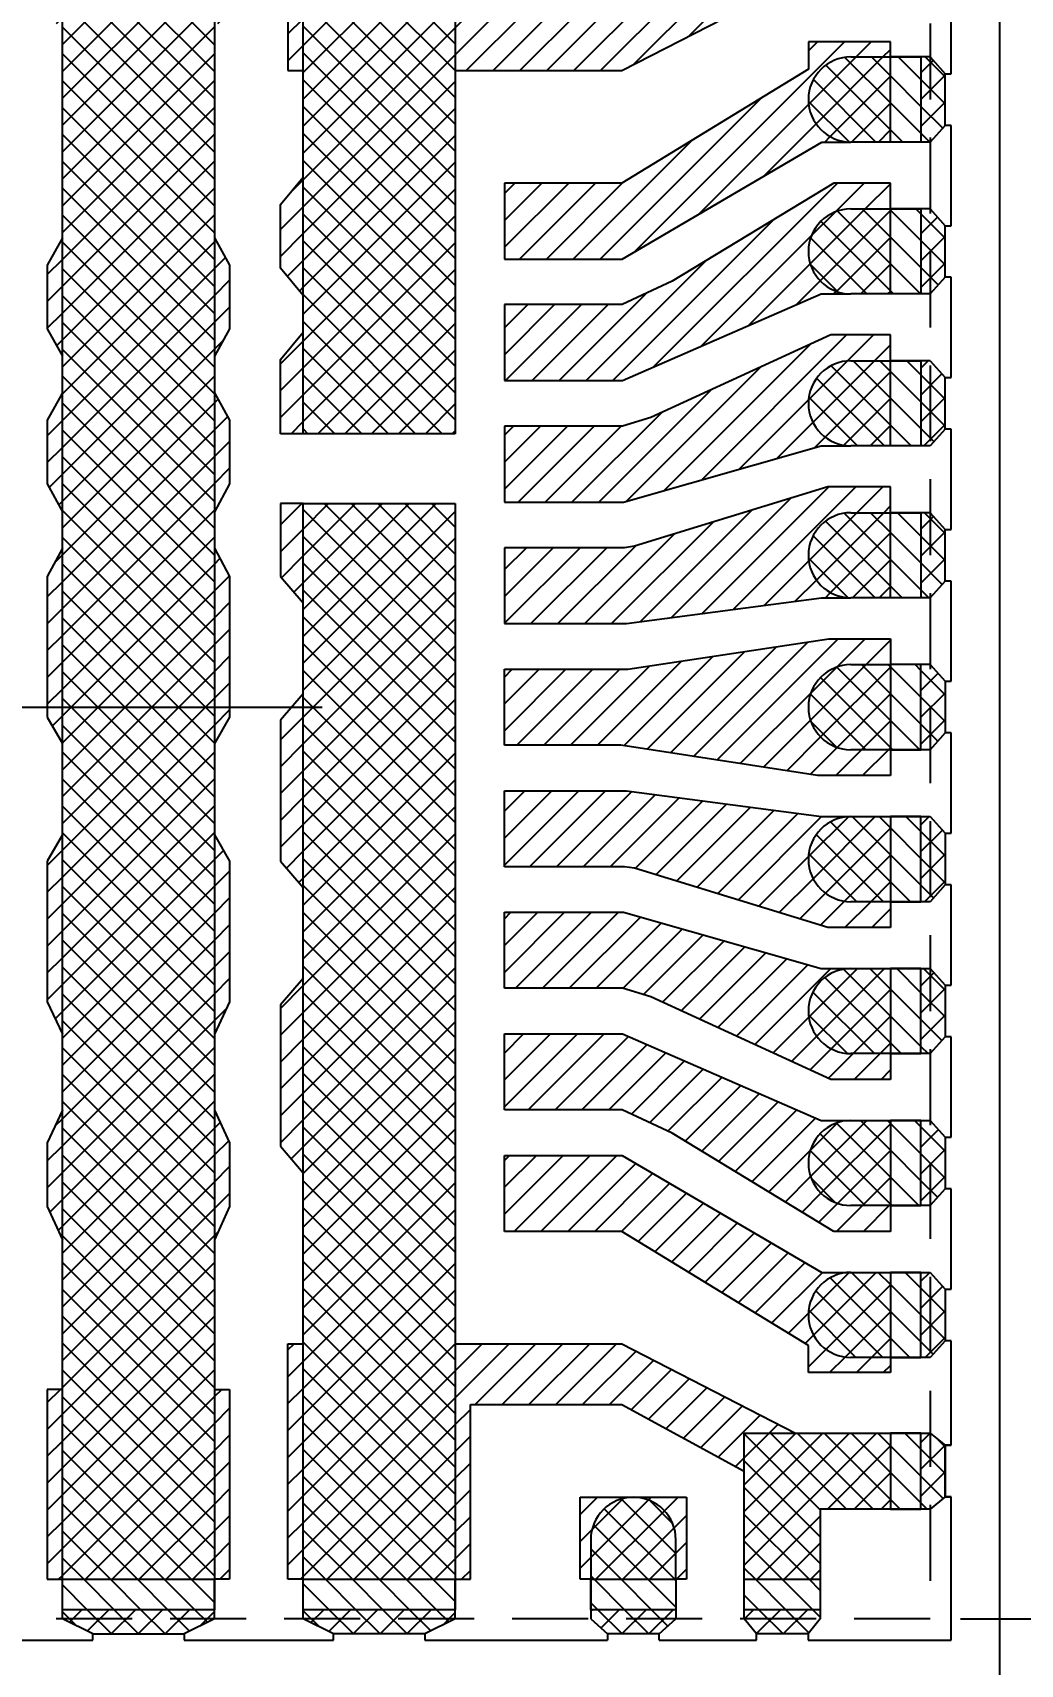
# Model space of a CAD drawing. Extents: x 227 to 481, y -322 to -150.
# Drawn here: x 303.54 to 319.78, y -223.51 to -196.66 of the extents above; entities that cross this region are included whole.
import ezdxf

# ---------------------------------------------------------------- set-up
doc = ezdxf.new("R2010")
doc.units = 0
doc.header["$LTSCALE"] = 5
doc.header["$MEASUREMENT"] = 0
doc.linetypes.add('CENTER', pattern=[2, 1.25, -0.25, 0.25, -0.25])
doc.linetypes.add('HIDDEN', pattern=[0.375, 0.25, -0.125])
doc.layers.get('0').update_dxf_attribs({"linetype": 'CONTINUOUS'})
doc.layers.get('DEFPOINTS').update_dxf_attribs({"linetype": 'CONTINUOUS'})
for name, color, linetype in [('CENTER', 1, 'CENTER'), ('DIM', 3, 'CONTINUOUS'), ('Full-metal', 254, 'CONTINUOUS'), ('HIDDEN', 6, 'HIDDEN'), ('Layer1', 4, 'CONTINUOUS'), ('SECTION', 6, 'CONTINUOUS')]:
    doc.layers.add(name, color=color, linetype=linetype)
doc.styles.add('ROMANS', font='romans.shx', dxfattribs={"height": 2})
doc.dimstyles.new('FRAME', dxfattribs={"dimscale": 25, "dimtxt": 0.08, "dimasz": 0.09, "dimexe": 0.04, "dimexo": 0.02, "dimgap": 0.04, "dimtad": 0, "dimdec": 3, "dimlfac": 0.2, "dimzin": 0, "dimdsep": 46, "dimtxsty": 'ROMANS', "dimcen": 0.04, "dimadec": 0, "dimazin": 0, "dimtfac": 1, "dimtdec": 4, "dimtofl": 0, "dimtmove": 2, "dimatfit": 3, "dimfxl": 1, "dimtolj": 1, "dimtzin": 0, "dimarcsym": 0})
pattern_1 = [(135, (297.09982, -101.2576), (-0.2209709, -0.2209709), [])]
pattern_2 = [(135, (297.09982, -101.2576), (-0.2209709, -0.2209709), []), (225, (297.09982, -101.2576), (0.2209709, -0.2209709), [])]

# ---------------------------------------------------------------- blocks, each defined once
blk = doc.blocks.new('*D9')
at = {"layer": 'DEFPOINTS', "color": 0, "transparency": 16777216}
for p in [(513.01, 251.461), (513.01, 221.461), (523.883, 221.461)]:
    blk.add_point(p, dxfattribs=at)
at = {"layer": 'DIM', "color": 0, "lineweight": -2, "transparency": 16777216}
for p, q in [((513.51, 251.461), (524.883, 251.461)), ((523.883, 249.211), (523.883, 245.985)), ((523.883, 223.711), (523.883, 226.938)), ((513.51, 221.461), (524.883, 221.461))]:
    blk.add_line(p, q, dxfattribs=at)
at = {"layer": 'DIM', "color": 0, "transparency": 16777216}
for points in [[(523.508, 249.211), (524.258, 249.211), (523.883, 251.461)], [(523.508, 223.711), (524.258, 223.711), (523.883, 221.461)]]:
    blk.add_solid(points, dxfattribs=at)
at = {"layer": 'DIM', "color": 0, "transparency": 16777216, "insert": (523.883, 236.461), "char_height": 2, "attachment_point": 5, "rotation": 90, "style": 'ROMANS'}
blk.add_mtext('\\A1;6.000(PKG)', dxfattribs=at)

msp = doc.modelspace()

# ---------------------------------------------------------------- hatches: boundary and pattern name
at = {"layer": 'Full-metal'}
h = msp.add_hatch(dxfattribs=at)
h.set_pattern_fill('ANSI37', color=256, scale=2.5, angle=90, style=0)
h.set_pattern_definition(pattern_2)
h.paths.add_polyline_path([(310.4881, -222.6142), (307.9881, -222.6142), (307.9881, -222.7642), (310.4881, -222.7642)], flags=17)
h.paths.add_polyline_path([(306.5281, -222.6142), (304.0281, -222.6142), (304.0281, -222.7642), (306.5281, -222.7642)], flags=16)
h.paths.add_polyline_path([(307.9881, -193.4142), (310.4881, -193.4142), (310.4881, -203.2642), (307.9881, -203.2642)])
h.paths.add_polyline_path([(307.9881, -192.7644), (307.9884, -192.7642), (310.4881, -192.7642), (310.4881, -192.9142), (307.9881, -192.9142)])
h.paths.add_polyline_path([(308.4881, -192.5142), (309.9881, -192.5142), (310.4881, -192.7642), (307.9884, -192.7642)])
h.paths.add_polyline_path([(304.5281, -192.5142), (306.0281, -192.5142), (306.5281, -192.7642), (304.0284, -192.7642)])
h.paths.add_polyline_path([(304.0281, -192.7644), (304.0284, -192.7642), (306.5281, -192.7642), (306.5281, -192.9142), (304.0281, -192.9142)])
h.paths.add_polyline_path([(307.9881, -222.7642), (310.4881, -222.7642), (309.9881, -223.0142), (308.4881, -223.0142)])
h.paths.add_polyline_path([(307.9881, -222.6142), (310.4881, -222.6142), (310.4881, -222.7642), (307.9881, -222.7642)], flags=17)
h.paths.add_polyline_path([(304.0281, -222.6142), (306.5281, -222.6142), (306.5281, -222.7642), (304.0281, -222.7642)], flags=17)
h.paths.add_polyline_path([(304.0281, -222.7642), (306.5281, -222.7642), (306.0281, -223.0142), (304.5281, -223.0142)])
h.paths.add_polyline_path([(304.0281, -222.1142), (306.5281, -222.1142), (306.5281, -193.4142), (304.0281, -193.4142)])
h.paths.add_polyline_path([(306.5281, -222.6142), (304.0281, -222.6142), (304.0281, -222.7642), (306.5281, -222.7642)])
h.paths.add_polyline_path([(307.9881, -222.1142), (310.4881, -222.1142), (310.4881, -204.4142), (307.9881, -204.4142)])
h.paths.add_polyline_path([(310.4881, -222.6142), (307.9881, -222.6142), (307.9881, -222.7642), (310.4881, -222.7642)])
h = msp.add_hatch(dxfattribs=at)
h.set_pattern_fill('ANSI37', color=256, scale=2.5, angle=90, style=0)
h.set_pattern_definition(pattern_2)
h.paths.add_polyline_path([(314.1181, -221.4642), (314.1181, -222.1142), (312.7181, -222.1142), (312.7181, -221.4642, -1)])
h.paths.add_polyline_path([(312.7181, -222.6142), (314.1181, -222.6142), (314.1181, -222.7642), (312.7181, -222.7642)])
h.paths.add_polyline_path([(312.7181, -222.7642), (314.1181, -222.7642), (313.8431, -223.0142), (312.9931, -223.0142)])
h.paths.add_polyline_path([(315.2431, -192.7642), (316.4931, -192.7642), (316.4931, -192.9142), (315.2431, -192.9142)])
h.paths.add_polyline_path([(315.4417, -192.5142), (316.2917, -192.5142), (316.4931, -192.7642), (315.2431, -192.7642)])
h.paths.add_polyline_path([(312.9931, -192.5142), (313.8431, -192.5142), (314.1181, -192.7642), (312.7181, -192.7642)])
h.paths.add_polyline_path([(312.7181, -192.7642), (314.1181, -192.7642), (314.1181, -192.9142), (312.7181, -192.9142)])
h.paths.add_polyline_path([(312.7181, -193.4142), (314.1181, -193.4142), (314.1181, -194.0642, -1), (312.7181, -194.0642)])
h.paths.add_polyline_path([(318.2981, -219.7092), (318.5481, -219.9078), (318.5481, -220.7578), (318.2981, -220.9592)])
h.paths.add_polyline_path([(318.1481, -219.7092), (318.2981, -219.7092), (318.2981, -220.9592), (318.1481, -220.9592)])
h.paths.add_polyline_path([(315.2431, -219.7092), (317.6481, -219.7092), (317.6481, -220.9592), (316.4931, -220.9592), (316.4931, -222.1142), (315.2431, -222.1142)])
h.paths.add_polyline_path([(315.2431, -222.6142), (316.4931, -222.6142), (316.4931, -222.7642), (315.2431, -222.7642)])
h.paths.add_polyline_path([(315.2431, -222.7642), (316.4931, -222.7642), (316.2917, -223.0142), (315.4417, -223.0142)])
h.paths.add_polyline_path([(317.6481, -218.4642), (316.9981, -218.4642, -1), (316.9981, -217.0642), (317.6481, -217.0642)])
h.paths.add_polyline_path([(318.1481, -217.0642), (318.2981, -217.0642), (318.2981, -218.4642), (318.1481, -218.4642)])
h.paths.add_polyline_path([(318.2981, -217.0642), (318.5481, -217.3378), (318.5481, -218.1878), (318.2981, -218.4642)])
h.paths.add_polyline_path([(318.2981, -214.5642), (318.5481, -214.8378), (318.5481, -215.6878), (318.2981, -215.9642)])
h.paths.add_polyline_path([(317.6481, -215.9642), (316.9981, -215.9642, -1), (316.9981, -214.5642), (317.6481, -214.5642)])
h.paths.add_polyline_path([(318.1481, -214.5642), (318.2981, -214.5642), (318.2981, -215.9642), (318.1481, -215.9642)])
h.paths.add_polyline_path([(318.5481, -213.1878), (318.2981, -213.4642), (318.2981, -212.0642), (318.5481, -212.3378)])
h.paths.add_polyline_path([(318.1481, -212.0642), (318.2981, -212.0642), (318.2981, -213.4642), (318.1481, -213.4642)])
h.paths.add_polyline_path([(316.9981, -212.0642), (317.6481, -212.0642), (317.6481, -213.4642), (316.9981, -213.4642, -1)])
h.paths.add_polyline_path([(318.2981, -209.5642), (318.5481, -209.8378), (318.5481, -210.6878), (318.2981, -210.9642)])
h.paths.add_polyline_path([(318.1481, -209.5642), (318.2981, -209.5642), (318.2981, -210.9642), (318.1481, -210.9642)])
h.paths.add_polyline_path([(317.6481, -210.9642), (316.9981, -210.9642, -1), (316.9981, -209.5642), (317.6481, -209.5642)])
h.paths.add_polyline_path([(318.2981, -207.0642), (318.5481, -207.3378), (318.5481, -208.1878), (318.2981, -208.4642)])
h.paths.add_polyline_path([(318.1481, -207.0642), (318.2981, -207.0642), (318.2981, -208.4642), (318.1481, -208.4642)])
h.paths.add_polyline_path([(317.6481, -207.0642), (317.6481, -208.4642), (316.9981, -208.4642, -1), (316.9981, -207.0642)])
h.paths.add_polyline_path([(318.5481, -205.6907), (318.2981, -205.9642), (318.2981, -204.5642), (318.5481, -204.8407)])
h.paths.add_polyline_path([(318.1481, -204.5642), (318.2981, -204.5642), (318.2981, -205.9642), (318.1481, -205.9642)])
h.paths.add_polyline_path([(317.6481, -205.9642), (316.9981, -205.9642, -1), (316.9981, -204.5642), (317.6481, -204.5642)])
h.paths.add_polyline_path([(318.5481, -203.1907), (318.2981, -203.4642), (318.2981, -202.0642), (318.5481, -202.3407)])
h.paths.add_polyline_path([(318.1481, -202.0642), (318.2981, -202.0642), (318.2981, -203.4642), (318.1481, -203.4642)])
h.paths.add_polyline_path([(317.6481, -203.4642), (316.9981, -203.4642, -1), (316.9981, -202.0642), (317.6481, -202.0642)])
h.paths.add_polyline_path([(318.2981, -199.5642), (318.5481, -199.8407), (318.5481, -200.6907), (318.2981, -200.9642)])
h.paths.add_polyline_path([(318.2981, -200.9642), (318.1481, -200.9642), (318.1481, -199.5642), (318.2981, -199.5642)])
h.paths.add_polyline_path([(317.6481, -200.9642), (316.9981, -200.9642, -1), (316.9981, -199.5642), (317.6481, -199.5642)])
h.paths.add_polyline_path([(318.2981, -197.0642), (318.5481, -197.3407), (318.5481, -198.1907), (318.2981, -198.4642)])
h.paths.add_polyline_path([(318.2981, -198.4642), (318.1481, -198.4642), (318.1481, -197.0642), (318.2981, -197.0642)])
h.paths.add_polyline_path([(317.6481, -198.4642), (316.9981, -198.4642, -1), (316.9981, -197.0642), (317.6481, -197.0642)])
h.paths.add_polyline_path([(318.2981, -194.5692), (318.5481, -194.7707), (318.5481, -195.6207), (318.2981, -195.8192)])
h.paths.add_polyline_path([(318.1481, -194.5692), (318.2981, -194.5692), (318.2981, -195.8192), (318.1481, -195.8192)])
h.paths.add_polyline_path([(315.2431, -195.8192), (315.2431, -193.4142), (316.4931, -193.4142), (316.4931, -194.5692), (317.6481, -194.5692), (317.6481, -195.8192)])
at = {"layer": 'Layer1'}
h = msp.add_hatch(dxfattribs=at)
h.set_pattern_fill('ANSI31', color=256, scale=2.5, style=0)
h.set_pattern_definition([(45, (297.09982, -101.2576), (-0.2209709, 0.2209709), [])])
h.paths.add_polyline_path([(316.0896, -195.8192), (315.2431, -195.8192), (315.2431, -195.1914), (313.228, -196.2892), (310.7381, -196.2892), (310.7381, -193.4142), (310.4881, -193.4142), (310.4881, -197.2892), (313.228, -197.2892)])
h.paths.add_polyline_path([(311.2981, -199.1392), (313.228, -199.1392), (316.2981, -197.2632), (316.2981, -196.8142), (317.6481, -196.8142), (317.6481, -197.0642), (316.9981, -197.0642, 1), (316.9981, -198.4642), (316.5207, -198.4642), (313.2342, -200.3892), (311.2981, -200.3892)])
h.paths.add_polyline_path([(311.2981, -201.1392), (313.2329, -201.1392), (314.0589, -200.7515), (316.7152, -199.1392), (317.6481, -199.1392), (317.6481, -199.5642), (316.9981, -199.5642, 1), (316.9981, -200.9642), (316.5057, -200.9642), (313.2407, -202.3892), (311.2981, -202.3892)])
h.paths.add_polyline_path([(311.2981, -203.1392), (313.2426, -203.1392), (313.7052, -202.9981), (316.6687, -201.6392), (317.6481, -201.6392), (317.6481, -202.0642), (316.9981, -202.0642, 1), (316.9981, -203.4642), (316.5073, -203.4642), (313.2552, -204.3892), (311.2981, -204.3892)])
h.paths.add_polyline_path([(311.2981, -205.1392), (313.2717, -205.1392), (313.438, -205.1138), (316.6187, -204.1392), (317.6481, -204.1392), (317.6481, -204.5642), (316.9981, -204.5642, 1), (316.9981, -205.9642), (316.5126, -205.9642), (313.3037, -206.3892), (311.2981, -206.3892)])
h.paths.add_polyline_path([(311.2981, -207.1392), (313.3289, -207.1392), (316.6336, -206.6392), (317.6481, -206.6392), (317.6481, -207.0642), (316.9981, -207.0642, 1), (316.9981, -208.4642), (317.6481, -208.4642), (317.6481, -208.8892), (316.45, -208.8892), (313.2107, -208.3892), (311.2981, -208.3892)])
h.paths.add_polyline_path([(311.2981, -209.1392), (313.3037, -209.1392), (316.5126, -209.5642), (316.9981, -209.5642, 1), (316.9981, -210.9642), (317.6481, -210.9642), (317.6481, -211.3892), (316.6187, -211.3892), (313.438, -210.4147), (313.2717, -210.3892), (311.2981, -210.3892)])
h.paths.add_polyline_path([(311.2981, -211.1392), (313.2552, -211.1392), (316.5073, -212.0642), (316.9981, -212.0642, 1), (316.9981, -213.4642), (317.6481, -213.4642), (317.6481, -213.8892), (316.6687, -213.8892), (313.7052, -212.5304), (313.2426, -212.3892), (311.2981, -212.3892)])
h.paths.add_polyline_path([(311.2981, -213.1392), (313.2407, -213.1392), (316.5057, -214.5642), (316.9981, -214.5642, 1), (316.9981, -215.9642), (317.6481, -215.9642), (317.6481, -216.3892), (316.7152, -216.3892), (314.0589, -214.7669), (313.2329, -214.3892), (311.2981, -214.3892)])
h.paths.add_polyline_path([(311.2981, -215.1392), (313.2342, -215.1392), (316.5207, -217.0642), (316.9981, -217.0642, 1), (316.9981, -218.4642), (317.6481, -218.4642), (317.6481, -218.7142), (316.2981, -218.7142), (316.2981, -218.2653), (313.228, -216.3892), (311.2981, -216.3892)])
h.paths.add_polyline_path([(310.4881, -218.2392), (313.228, -218.2392), (316.0896, -219.7092), (315.2431, -219.7092), (315.2431, -220.337), (313.228, -219.2392), (310.7381, -219.2392), (310.7381, -222.1142), (310.4881, -222.1142)])
h.paths.add_polyline_path([(307.7381, -193.4142), (307.9881, -193.4142), (307.9881, -197.2893), (307.7381, -197.2893)])
h.paths.add_polyline_path([(307.6131, -199.4917), (307.9881, -199.0417), (307.9881, -200.9918), (307.6131, -200.5424)])
h.paths.add_polyline_path([(307.6131, -202.0405), (307.9881, -201.5911), (307.9881, -203.2642), (307.6131, -203.2642)])
h.paths.add_polyline_path([(307.6131, -204.4142), (307.9881, -204.4142), (307.9881, -206.0469), (307.6131, -205.615)])
h.paths.add_polyline_path([(307.6131, -207.978), (307.9881, -207.5461), (307.9881, -210.73), (307.6131, -210.2982)])
h.paths.add_polyline_path([(307.6131, -212.6611), (307.9881, -212.2293), (307.9881, -215.4259), (307.6131, -214.9846)])
h.paths.add_polyline_path([(307.7381, -218.2392), (307.9881, -218.2392), (307.9881, -222.1142), (307.7381, -222.1142)])
h.paths.add_polyline_path([(306.5281, -218.9892), (306.7781, -218.9892), (306.7781, -222.1142), (306.5281, -222.1142)])
h.paths.add_polyline_path([(306.5281, -214.3978), (306.7781, -214.9305), (306.7781, -215.9791), (306.5281, -216.5291)])
h.paths.add_polyline_path([(306.5281, -209.8636), (306.7781, -210.2954), (306.7781, -212.6136), (306.5281, -213.1463)])
h.paths.add_polyline_path([(306.5281, -205.1506), (306.7781, -205.6123), (306.7781, -207.9306), (306.5281, -208.3624)])
h.paths.add_polyline_path([(306.5281, -202.5894), (306.7781, -203.0388), (306.7781, -204.0876), (306.5281, -204.5493)])
h.paths.add_polyline_path([(306.5281, -200.04), (306.7781, -200.49), (306.7781, -201.5387), (306.5281, -201.9882)])
h.paths.add_polyline_path([(306.5281, -193.4142), (306.7781, -193.4142), (306.7781, -196.5142), (306.5281, -196.5142)])
h.paths.add_polyline_path([(303.7781, -193.4142), (304.0281, -193.4142), (304.0281, -196.5142), (303.7781, -196.5142)])
h.paths.add_polyline_path([(303.7784, -200.49), (304.0281, -200.0405), (304.0281, -201.9877), (303.7784, -201.5387)])
h.paths.add_polyline_path([(303.7784, -203.0388), (304.0281, -202.5899), (304.0281, -204.5488), (303.7784, -204.0876)])
h.paths.add_polyline_path([(303.7784, -205.6123), (304.0281, -205.1511), (304.0281, -207.7642), (303.7784, -207.7642)])
h.paths.add_polyline_path([(303.7784, -207.7642), (304.0281, -207.7642), (304.0281, -208.362), (303.7784, -207.9306)])
h.paths.add_polyline_path([(303.7784, -210.2954), (304.0281, -209.8641), (304.0281, -213.1458), (303.7784, -212.6136)])
h.paths.add_polyline_path([(303.7784, -214.9305), (304.0281, -214.3984), (304.0281, -216.5285), (303.7784, -215.9791)])
h.paths.add_polyline_path([(303.7781, -218.9892), (304.0281, -218.9892), (304.0281, -222.1142), (303.7781, -222.1142)])
h.paths.add_polyline_path([(313.4181, -220.7642), (314.2931, -220.7642), (314.2931, -222.1142), (314.1181, -222.1142), (314.1181, -221.4642, 0.4142136)])
h.paths.add_polyline_path([(312.5431, -220.7642), (313.4181, -220.7642, 0.4142136), (312.7181, -221.4642), (312.7181, -222.1142), (312.5431, -222.1142)])
h.paths.add_polyline_path([(314.1181, -194.0642), (314.1181, -193.4142), (314.2931, -193.4142), (314.2931, -194.7642), (313.4181, -194.7642, 0.4142136)])
h.paths.add_polyline_path([(312.5431, -193.4142), (312.7181, -193.4142), (312.7181, -194.0642, 0.4142136), (313.4181, -194.7642), (312.5431, -194.7642)])
at = {"layer": 'SECTION'}
h = msp.add_hatch(dxfattribs=at)
h.set_pattern_fill('ANSI31', color=256, scale=2.5, angle=90, style=0)
h.set_pattern_definition(pattern_1)
h.paths.add_polyline_path([(318.1481, -194.5692), (317.6481, -194.5692), (317.6481, -195.8192), (318.1481, -195.8192)])
h.paths.add_polyline_path([(316.4931, -192.9142), (315.2431, -192.9142), (315.2431, -193.4142), (316.4931, -193.4142)])
h.paths.add_polyline_path([(291.3531, -192.9142), (290.1031, -192.9142), (290.1031, -193.4142), (291.3531, -193.4142)])
h.paths.add_polyline_path([(288.9481, -194.5692), (288.4481, -194.5692), (288.4481, -195.8192), (288.9481, -195.8192)])
h.paths.add_polyline_path([(291.3531, -222.1142), (290.1031, -222.1142), (290.1031, -222.6142), (291.3531, -222.6142)])
h.paths.add_polyline_path([(288.9481, -219.7092), (288.4481, -219.7092), (288.4481, -220.9592), (288.9481, -220.9592)])
h.paths.add_polyline_path([(316.4931, -222.1142), (315.2431, -222.1142), (315.2431, -222.6142), (316.4931, -222.6142)])
h.paths.add_polyline_path([(318.1481, -219.7092), (317.6481, -219.7092), (317.6481, -220.9592), (318.1481, -220.9592)])
h = msp.add_hatch(dxfattribs=at)
h.set_pattern_fill('ANSI31', color=256, scale=2.5, angle=90, style=0)
h.set_pattern_definition(pattern_1)
h.paths.add_polyline_path([(318.1481, -197.0642), (317.6481, -197.0642), (317.6481, -198.4642), (318.1481, -198.4642)])
h.paths.add_polyline_path([(318.1481, -199.5642), (317.6481, -199.5642), (317.6481, -200.9642), (318.1481, -200.9642)])
h.paths.add_polyline_path([(318.1481, -202.0642), (317.6481, -202.0642), (317.6481, -203.4642), (318.1481, -203.4642)])
h.paths.add_polyline_path([(318.1481, -204.5642), (317.6481, -204.5642), (317.6481, -205.9642), (318.1481, -205.9642)])
h.paths.add_polyline_path([(318.1481, -207.0642), (317.6481, -207.0642), (317.6481, -208.4642), (318.1481, -208.4642)])
h.paths.add_polyline_path([(318.1481, -209.5642), (317.6481, -209.5642), (317.6481, -210.9642), (318.1481, -210.9642)])
h.paths.add_polyline_path([(318.1481, -212.0642), (317.6481, -212.0642), (317.6481, -213.4642), (318.1481, -213.4642)])
h.paths.add_polyline_path([(318.1481, -214.5642), (317.6481, -214.5642), (317.6481, -215.9642), (318.1481, -215.9642)])
h.paths.add_polyline_path([(318.1481, -217.0642), (317.6481, -217.0642), (317.6481, -218.4642), (318.1481, -218.4642)])
h = msp.add_hatch(dxfattribs=at)
h.set_pattern_fill('ANSI31', color=256, scale=2.5, angle=90, style=0)
h.set_pattern_definition(pattern_1)
h.paths.add_polyline_path([(314.1181, -222.1142), (312.7181, -222.1142), (312.7181, -222.6142), (314.1181, -222.6142)])
h.paths.add_polyline_path([(293.8781, -222.1142), (292.4781, -222.1142), (292.4781, -222.6142), (293.8781, -222.6142)])
h = msp.add_hatch(dxfattribs=at)
h.set_pattern_fill('ANSI31', color=256, scale=2.5, angle=90, style=0)
h.set_pattern_definition(pattern_1)
h.paths.add_polyline_path([(310.4881, -222.1142), (307.9881, -222.1142), (307.9881, -222.6142), (310.4881, -222.6142)])
h.paths.add_polyline_path([(306.5281, -222.1142), (304.0281, -222.1142), (304.0281, -222.6142), (306.5281, -222.6142)])
h.paths.add_polyline_path([(302.5681, -222.1142), (300.0681, -222.1142), (300.0681, -222.6142), (302.5681, -222.6142)])
h.paths.add_polyline_path([(298.6081, -222.1142), (296.1081, -222.1142), (296.1081, -222.6142), (298.6081, -222.6142)])

# ---------------------------------------------------------------- linework, layer by layer
for p, q in [((304.0281, -222.1142), (304.0281, -193.4142)), ((306.5281, -193.4142), (306.5281, -222.1142)), ((307.7381, -193.4142), (307.7381, -197.2893)), ((307.9881, -203.2642), (307.9881, -193.4142)), ((310.4878, -193.4142), (310.4881, -203.2642)), ((318.6481, -197.3407), (318.6481, -195.6207)), ((313.228, -197.2892), (316.0871, -195.8205)), ((317.6481, -196.8142), (316.2981, -196.8142)), ((316.2981, -196.8142), (316.2981, -197.2632)), ((316.9981, -197.0642), (317.6481, -197.0642)), ((317.6481, -197.0642), (317.6481, -196.8142)), ((318.2981, -197.0642), (317.6481, -197.0642)), ((318.2981, -197.0642), (318.5481, -197.3407)), ((307.7381, -197.2893), (307.9884, -197.2893)), ((310.4881, -197.2892), (313.228, -197.2892)), ((316.2981, -197.2632), (313.228, -199.1392)), ((318.5481, -197.3407), (318.6481, -197.3407)), ((318.5481, -198.1907), (318.5481, -197.3407)), ((318.5481, -198.1907), (318.2981, -198.4642)), ((318.6481, -198.1907), (318.5481, -198.1907)), ((318.6481, -199.8407), (318.6481, -198.1907)), ((313.2342, -200.3892), (316.5207, -198.4642)), ((316.5207, -198.4642), (316.9981, -198.4642)), ((318.2981, -198.4642), (316.9981, -198.4642)), ((307.6131, -199.4917), (307.9878, -199.042)), ((313.228, -199.1392), (311.2981, -199.1392)), ((311.2981, -199.1392), (311.2981, -200.3892)), ((316.7152, -199.1392), (314.0589, -200.7565)), ((317.6481, -199.1392), (316.7152, -199.1392)), ((317.6481, -199.5642), (317.6481, -199.1392)), ((307.6131, -200.5424), (307.6131, -199.4917)), ((316.9981, -199.5642), (317.6481, -199.5642)), ((318.2981, -199.5642), (317.6481, -199.5642)), ((318.2981, -199.5642), (318.5481, -199.8407)), ((318.5481, -199.8407), (318.6481, -199.8407)), ((318.5481, -200.6907), (318.5481, -199.8407)), ((304.0287, -200.0394), (303.7784, -200.49)), ((306.5278, -200.0394), (306.7781, -200.49)), ((303.7784, -200.49), (303.7784, -201.5387)), ((306.7781, -200.49), (306.7781, -201.5387)), ((307.9878, -200.9914), (307.6131, -200.5424)), ((311.2981, -200.3892), (313.2342, -200.3892)), ((314.0589, -200.7565), (313.2329, -201.1392)), ((318.5481, -200.6907), (318.2981, -200.9642)), ((318.6481, -200.6907), (318.5481, -200.6907)), ((318.6481, -202.3407), (318.6481, -200.6907)), ((313.2407, -202.3892), (316.5057, -200.9642)), ((316.5057, -200.9642), (316.9981, -200.9642)), ((318.2981, -200.9642), (316.9981, -200.9642)), ((313.2329, -201.1392), (311.2981, -201.1392)), ((311.2981, -201.1392), (311.2981, -202.3892)), ((303.7784, -201.5387), (304.0287, -201.9888)), ((306.7781, -201.5387), (306.5278, -201.9888)), ((307.6131, -202.0405), (307.9878, -201.5914)), ((316.6687, -201.6392), (313.7052, -202.9981)), ((317.6481, -201.6392), (316.6687, -201.6392)), ((317.6481, -202.0642), (317.6481, -201.6392)), ((307.6131, -203.2642), (307.6131, -202.0405)), ((316.9981, -202.0642), (317.6481, -202.0642)), ((318.2981, -202.0642), (317.6481, -202.0642)), ((318.2981, -202.0642), (318.5481, -202.3407)), ((311.2981, -202.3892), (313.2407, -202.3892)), ((318.5481, -202.3407), (318.6481, -202.3407)), ((318.5481, -203.1907), (318.5481, -202.3407)), ((304.0287, -202.5888), (303.7784, -203.0388)), ((306.5278, -202.5888), (306.7781, -203.0388)), ((303.7784, -203.0388), (303.7784, -204.0876)), ((306.7781, -203.0388), (306.7781, -204.0876)), ((313.2426, -203.1392), (311.2981, -203.1392)), ((311.2981, -203.1392), (311.2981, -204.3892)), ((313.7052, -202.9981), (313.2426, -203.1392)), ((318.5481, -203.1907), (318.2981, -203.4642)), ((318.6481, -203.1907), (318.5481, -203.1907)), ((318.6481, -204.8407), (318.6481, -203.1907)), ((307.9881, -203.2642), (307.6131, -203.2642)), ((310.4881, -203.2642), (307.9881, -203.2642)), ((313.2552, -204.3892), (316.5073, -203.4642)), ((316.5073, -203.4642), (316.9981, -203.4642)), ((318.2981, -203.4642), (316.9981, -203.4642)), ((303.7784, -204.0876), (304.0287, -204.55)), ((306.7781, -204.0876), (306.5278, -204.55)), ((316.6187, -204.1392), (313.438, -205.1138)), ((317.6481, -204.1392), (316.6187, -204.1392)), ((317.6481, -204.5642), (317.6481, -204.1392)), ((307.9881, -204.4142), (307.6131, -204.4142)), ((307.6131, -204.4142), (307.6131, -205.615)), ((307.9881, -222.1142), (307.9881, -204.4142)), ((307.9881, -204.4142), (310.4881, -204.4142)), ((310.4881, -204.4142), (310.4881, -222.1142)), ((311.2981, -204.3892), (313.2552, -204.3892)), ((316.9981, -204.5642), (317.6481, -204.5642)), ((318.2981, -204.5642), (317.6481, -204.5642)), ((318.2981, -204.5642), (318.5481, -204.8407)), ((318.5481, -204.8407), (318.6481, -204.8407)), ((318.5481, -205.6907), (318.5481, -204.8407)), ((313.438, -205.1138), (313.2717, -205.1392)), ((304.0287, -205.15), (303.7784, -205.6123)), ((306.5278, -205.15), (306.7781, -205.6123)), ((313.2717, -205.1392), (311.2981, -205.1392)), ((311.2981, -205.1392), (311.2981, -206.3892)), ((303.7784, -205.6123), (303.7784, -207.9306)), ((306.7781, -205.6123), (306.7781, -207.9306)), ((307.6131, -205.615), (307.9878, -206.0465)), ((318.5481, -205.6907), (318.2981, -205.9642)), ((318.6481, -205.6907), (318.5481, -205.6907)), ((318.6481, -207.3378), (318.6481, -205.6907)), ((313.3037, -206.3892), (316.5126, -205.9642)), ((316.5126, -205.9642), (316.9981, -205.9642)), ((318.2981, -205.9642), (316.9981, -205.9642)), ((311.2981, -206.3892), (313.3037, -206.3892)), ((313.3289, -207.1392), (316.6336, -206.6392)), ((316.6336, -206.6392), (317.6481, -206.6392)), ((317.6481, -206.6392), (317.6481, -207.0642)), ((311.2981, -208.3892), (311.2981, -207.1392)), ((311.2981, -207.1392), (313.3289, -207.1392)), ((316.9981, -207.0642), (317.6481, -207.0642)), ((318.2981, -207.0642), (317.6481, -207.0642)), ((318.2981, -207.0642), (318.5481, -207.3378)), ((307.9878, -207.5465), (307.6131, -207.978)), ((318.5481, -207.3378), (318.6481, -207.3378)), ((318.5481, -207.3378), (318.5481, -208.1878)), ((303.7784, -207.9306), (304.0287, -208.363)), ((306.7781, -207.9306), (306.5278, -208.363)), ((307.6131, -207.978), (307.6131, -210.2982)), ((318.5481, -208.1878), (318.2981, -208.4642)), ((318.6481, -208.1878), (318.5481, -208.1878)), ((318.6481, -209.8378), (318.6481, -208.1878)), ((313.2107, -208.3892), (311.2981, -208.3892)), ((316.45, -208.8892), (313.2107, -208.3892)), ((317.6481, -208.4642), (316.9981, -208.4642)), ((317.6481, -208.4642), (317.6481, -208.8892)), ((318.2981, -208.4642), (317.6481, -208.4642)), ((317.6481, -208.8892), (316.45, -208.8892)), ((311.2981, -210.3892), (311.2981, -209.1392)), ((311.2981, -209.1392), (313.3037, -209.1392)), ((313.3037, -209.1392), (316.5126, -209.5642)), ((316.5126, -209.5642), (316.9981, -209.5642)), ((316.9981, -209.5642), (318.2981, -209.5642)), ((318.2981, -209.5642), (318.5481, -209.8378)), ((304.0287, -209.863), (303.7784, -210.2954)), ((306.5278, -209.863), (306.7781, -210.2954)), ((318.5481, -209.8378), (318.6481, -209.8378)), ((318.5481, -209.8378), (318.5481, -210.6878)), ((303.7784, -210.2954), (303.7784, -212.6136)), ((306.7781, -210.2954), (306.7781, -212.6136)), ((307.6131, -210.2982), (307.9878, -210.7296)), ((313.2717, -210.3892), (311.2981, -210.3892)), ((313.438, -210.4147), (313.2717, -210.3892)), ((316.6187, -211.3892), (313.438, -210.4147)), ((318.5481, -210.6878), (318.2981, -210.9642)), ((318.6481, -210.6878), (318.5481, -210.6878)), ((318.6481, -212.3378), (318.6481, -210.6878)), ((317.6481, -210.9642), (316.9981, -210.9642)), ((317.6481, -210.9642), (317.6481, -211.3892)), ((318.2981, -210.9642), (317.6481, -210.9642)), ((311.2981, -212.3892), (311.2981, -211.1392)), ((311.2981, -211.1392), (313.2552, -211.1392)), ((313.2552, -211.1392), (316.5073, -212.0642)), ((317.6481, -211.3892), (316.6187, -211.3892)), ((316.5073, -212.0642), (316.9981, -212.0642)), ((316.9981, -212.0642), (318.2981, -212.0642)), ((318.2981, -212.0642), (318.5481, -212.3378)), ((307.9878, -212.2296), (307.6131, -212.6611)), ((318.5481, -212.3378), (318.6481, -212.3378)), ((318.5481, -212.3378), (318.5481, -213.1878)), ((303.7784, -212.6136), (304.0287, -213.1471)), ((306.7781, -212.6136), (306.5278, -213.1471)), ((313.2426, -212.3892), (311.2981, -212.3892)), ((313.7052, -212.5304), (313.2426, -212.3892)), ((316.6687, -213.8892), (313.7052, -212.5304)), ((307.6131, -212.6611), (307.6131, -214.9846)), ((311.2981, -214.3892), (311.2981, -213.1392)), ((311.2981, -213.1392), (313.2407, -213.1392)), ((313.2407, -213.1392), (316.5057, -214.5642)), ((318.5481, -213.1878), (318.2981, -213.4642)), ((318.6481, -213.1878), (318.5481, -213.1878)), ((318.6481, -214.8378), (318.6481, -213.1878)), ((317.6481, -213.4642), (316.9981, -213.4642)), ((317.6481, -213.4642), (317.6481, -213.8892)), ((318.2981, -213.4642), (317.6481, -213.4642)), ((317.6481, -213.8892), (316.6687, -213.8892)), ((304.0287, -214.3971), (303.7784, -214.9305)), ((306.5278, -214.3971), (306.7781, -214.9305)), ((313.2329, -214.3892), (311.2981, -214.3892)), ((314.0589, -214.7719), (313.2329, -214.3892)), ((316.7152, -216.3892), (314.0589, -214.7719)), ((316.5057, -214.5642), (316.9981, -214.5642)), ((316.9981, -214.5642), (318.2981, -214.5642)), ((318.2981, -214.5642), (318.5481, -214.8378)), ((303.7784, -214.9305), (303.7784, -215.9791)), ((306.7781, -214.9305), (306.7781, -215.9791)), ((307.6131, -214.9846), (307.9878, -215.4255)), ((318.5481, -214.8378), (318.6481, -214.8378)), ((318.5481, -214.8378), (318.5481, -215.6878)), ((311.2981, -216.3892), (311.2981, -215.1392)), ((311.2981, -215.1392), (313.2342, -215.1392)), ((313.2342, -215.1392), (316.5207, -217.0642)), ((318.5481, -215.6878), (318.2981, -215.9642)), ((318.6481, -215.6878), (318.5481, -215.6878)), ((318.6481, -217.3378), (318.6481, -215.6878)), ((303.7784, -215.9791), (304.0287, -216.5298)), ((306.7781, -215.9791), (306.5278, -216.5298)), ((317.6481, -215.9642), (316.9981, -215.9642)), ((317.6481, -215.9642), (317.6481, -216.3892)), ((318.2981, -215.9642), (317.6481, -215.9642)), ((313.228, -216.3892), (311.2981, -216.3892)), ((316.2981, -218.2653), (313.228, -216.3892)), ((317.6481, -216.3892), (316.7152, -216.3892)), ((316.5207, -217.0642), (316.9981, -217.0642)), ((316.9981, -217.0642), (318.2981, -217.0642)), ((318.2981, -217.0642), (318.5481, -217.3378)), ((318.5481, -217.3378), (318.6481, -217.3378)), ((318.5481, -217.3378), (318.5481, -218.1878)), ((307.7381, -222.1142), (307.7381, -218.2392)), ((307.7381, -218.2392), (307.9884, -218.2392)), ((310.4881, -218.2392), (313.228, -218.2392)), ((313.228, -218.2392), (316.0871, -219.708)), ((316.2981, -218.7142), (316.2981, -218.2653)), ((318.5481, -218.1878), (318.2981, -218.4642)), ((318.6481, -218.1878), (318.5481, -218.1878)), ((318.6481, -219.9078), (318.6481, -218.1878)), ((317.6481, -218.4642), (316.9981, -218.4642)), ((317.6481, -218.4642), (317.6481, -218.7142)), ((318.2981, -218.4642), (317.6481, -218.4642)), ((317.6481, -218.7142), (316.2981, -218.7142)), ((304.0281, -218.9892), (303.7781, -218.9892)), ((303.7781, -218.9892), (303.7781, -222.1142)), ((306.5281, -218.9892), (306.7781, -218.9892)), ((306.7781, -218.9892), (306.7781, -222.1142)), ((310.7381, -222.1142), (310.7381, -219.2392)), ((310.7381, -219.2392), (313.228, -219.2392)), ((313.228, -219.2392), (315.2417, -220.3362)), ((315.2431, -222.7642), (315.2431, -219.7092)), ((315.2431, -219.7092), (318.2981, -219.7092)), ((318.2981, -219.7092), (318.5481, -219.9078)), ((318.5481, -220.7578), (318.5481, -219.9078)), ((318.5481, -219.9078), (318.6481, -219.9078)), ((318.6481, -219.9078), (318.5481, -219.9078)), ((318.5481, -219.9078), (318.5481, -220.7578)), ((312.5431, -222.1142), (312.5431, -220.7642)), ((312.5431, -220.7642), (314.2931, -220.7642)), ((314.2931, -220.7642), (314.2931, -222.1142)), ((318.2981, -220.9592), (316.4931, -220.9592)), ((316.4931, -220.9592), (316.4931, -222.7642)), ((318.5481, -220.7578), (318.2981, -220.9592)), ((318.6481, -220.7578), (318.5481, -220.7578)), ((318.5481, -220.7578), (318.6481, -220.7578)), ((318.6481, -223.1142), (318.6481, -220.7578)), ((303.7781, -222.1142), (304.0281, -222.1142)), ((304.0281, -222.7642), (304.0281, -222.1142)), ((306.7781, -222.1142), (306.5281, -222.1142)), ((306.5281, -222.7642), (306.5281, -222.1142)), ((307.9881, -222.1142), (307.7381, -222.1142)), ((307.9881, -222.7642), (307.9881, -222.1142)), ((310.4881, -222.1142), (310.7381, -222.1142)), ((310.4881, -222.7642), (310.4881, -222.1142)), ((312.7181, -222.1142), (312.5431, -222.1142)), ((312.7181, -222.1142), (312.7181, -222.7642)), ((314.2931, -222.1142), (314.1181, -222.1142)), ((314.1181, -222.1142), (314.1181, -222.7642)), ((304.5281, -223.0142), (304.0281, -222.7642)), ((306.5281, -222.7642), (306.0281, -223.0142)), ((308.4881, -223.0142), (307.9881, -222.7642)), ((310.4881, -222.7642), (309.9881, -223.0142)), ((312.7181, -222.7642), (312.9931, -223.0142)), ((313.8431, -223.0142), (314.1181, -222.7642)), ((315.4417, -223.0142), (315.2431, -222.7642)), ((316.4931, -222.7642), (316.2917, -223.0142)), ((302.0681, -223.1142), (304.5281, -223.1142)), ((304.5281, -223.1142), (304.5281, -223.0142)), ((304.5281, -223.0142), (306.0281, -223.0142)), ((306.0281, -223.0142), (306.0281, -223.1142)), ((306.0281, -223.1142), (308.4881, -223.1142)), ((309.9881, -223.0142), (308.4881, -223.0142)), ((308.4881, -223.1142), (308.4881, -223.0142)), ((309.9881, -223.0142), (309.9881, -223.1142)), ((309.9881, -223.1142), (312.9931, -223.1142)), ((312.9931, -223.0142), (312.9931, -223.1143)), ((313.8431, -223.0142), (312.9931, -223.0142)), ((313.8431, -223.1142), (313.8431, -223.0142)), ((313.8431, -223.1142), (315.4417, -223.1142)), ((316.2917, -223.0142), (315.4417, -223.0142)), ((315.4417, -223.1142), (315.4417, -223.0142)), ((316.2917, -223.0142), (316.2917, -223.1142)), ((316.2917, -223.1142), (318.6481, -223.1142))]:
    msp.add_line(p, q)
msp.add_lwpolyline([(319.4482, -259.5142), (319.4482, -191.6142), (252.5481, -191.6142)])
msp.add_lwpolyline([(314.1181, -222.1142), (314.1181, -221.4642, 1), (312.7181, -221.4642), (312.7181, -222.1142)], format="xyb")
for centre in [(316.9981, -197.7642), (316.9981, -200.2642), (316.9981, -202.7642), (316.9981, -205.2642), (316.9981, -207.7642), (316.9981, -210.2642), (316.9981, -212.7642), (316.9981, -215.2642), (316.9981, -217.7642)]:
    msp.add_arc(centre, 0.7, 90, 270)
at = {"layer": 'CENTER'}
msp.add_line((303.2981, -207.7642), (308.2981, -207.7642), dxfattribs=at)
at = {"layer": 'HIDDEN', "color": 6, "linetype": 'HIDDEN'}
msp.add_lwpolyline([(288.2981, -222.7642), (288.2981, -192.7642), (318.2981, -192.7642), (318.2981, -222.7642)], close=True, dxfattribs=at)
at = {"layer": 'SECTION'}
for points in [[(317.6481, -198.4642), (317.6481, -197.0642), (318.1481, -197.0642), (318.1481, -198.4642)], [(317.6481, -200.9642), (317.6481, -199.5642), (318.1481, -199.5642), (318.1481, -200.9642)], [(317.6481, -203.4642), (317.6481, -202.0642), (318.1481, -202.0642), (318.1481, -203.4642)], [(317.6481, -205.9642), (317.6481, -204.5642), (318.1481, -204.5642), (318.1481, -205.9642)], [(317.6481, -207.0642), (317.6481, -208.4642), (318.1481, -208.4642), (318.1481, -207.0642)], [(317.6481, -209.5642), (317.6481, -210.9642), (318.1481, -210.9642), (318.1481, -209.5642)], [(317.6481, -212.0642), (317.6481, -213.4642), (318.1481, -213.4642), (318.1481, -212.0642)], [(317.6481, -214.5642), (317.6481, -215.9642), (318.1481, -215.9642), (318.1481, -214.5642)], [(317.6481, -217.0642), (317.6481, -218.4642), (318.1481, -218.4642), (318.1481, -217.0642)]]:
    msp.add_lwpolyline(points, close=True, dxfattribs=at)
for points in [[(317.6481, -219.7092), (317.6481, -220.9592), (318.1481, -220.9592), (318.1481, -219.7092), (317.6484, -219.7092)], [(304.0281, -222.1142), (306.5281, -222.1142), (306.5281, -222.6142), (304.0281, -222.6142), (304.0281, -222.1145)], [(307.9881, -222.1142), (310.4881, -222.1142), (310.4881, -222.6142), (307.9881, -222.6142), (307.9881, -222.1145)], [(312.7181, -222.1142), (314.1181, -222.1142), (314.1181, -222.6142), (312.7181, -222.6142), (312.7181, -222.1145)], [(315.2431, -222.1142), (316.4931, -222.1142), (316.4931, -222.6142), (315.2431, -222.6142), (315.2431, -222.1145)]]:
    msp.add_lwpolyline(points, dxfattribs=at)

# ---------------------------------------------------------------- dimensions: what is measured, and where the dimension line sits
at = {"layer": 'DIM'}
dim = msp.add_linear_dim(base=(329.1717, -222.7643), p1=(318.2981, -192.7643), p2=(318.2981, -222.7643), angle=90, text='<>(PKG)', dimstyle='FRAME', dxfattribs=at)
dim.commit()
dim.dimension.update_dxf_attribs({"geometry": '*D9', "text_midpoint": (329.1717, -207.7643), "insert": (-194.7117, -444.2256)})

doc.saveas('drawing.dxf')
